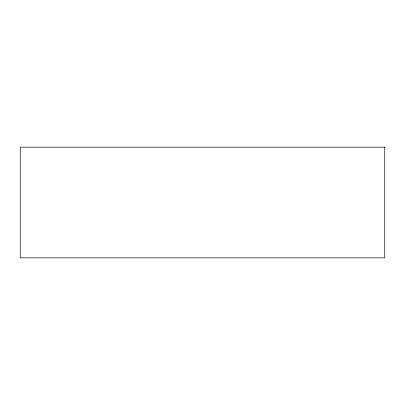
<?xml version="1.0" encoding="UTF-8"?>
<svg xmlns="http://www.w3.org/2000/svg" width="405" height="405" viewBox="0 0 405 405"><rect width="100%" height="100%" fill="white"/><g stroke="black" fill="none" stroke-linecap="round" stroke-linejoin="round"><path stroke-width="0.61" d="M384.75 147.162L20.25 147.162L20.25 257.838L384.75 257.838L384.75 147.162"/></g></svg>
